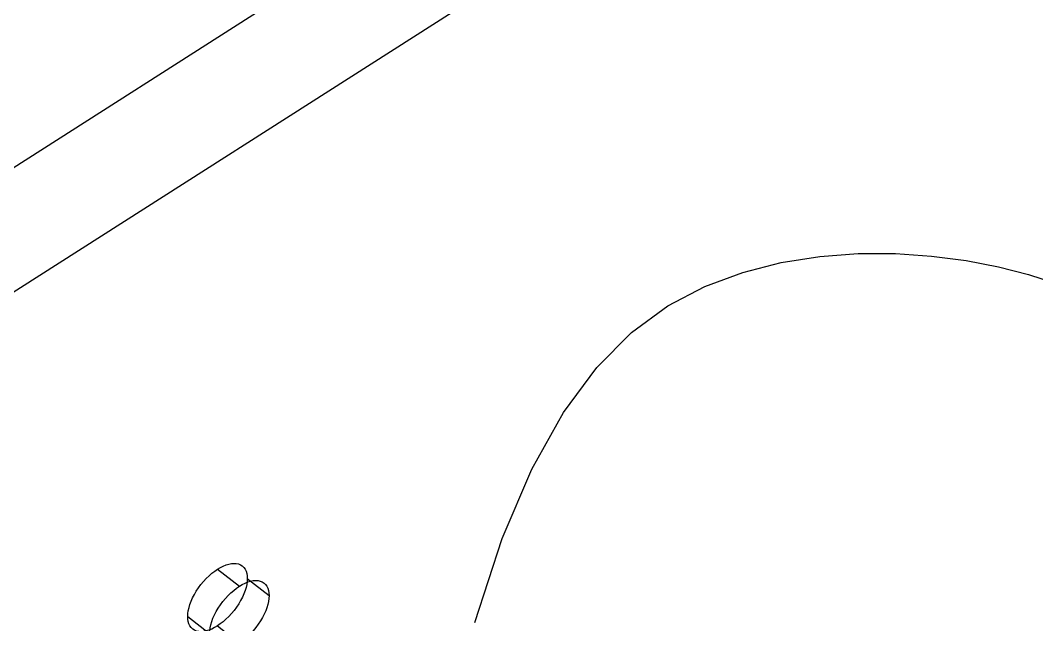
# Model space of a CAD drawing. Extents: x 268 to 383, y 668 to 793.
# Drawn here: x 272.257 to 273.82, y 678.679 to 679.608 of the extents above; entities that cross this region are included whole.
import ezdxf

# ---------------------------------------------------------------- set-up
doc = ezdxf.new("R2010")
doc.units = 0
doc.header["$LTSCALE"] = 0.5
doc.header["$MEASUREMENT"] = 0
doc.layers.get('0').update_dxf_attribs({"linetype": 'CONTINUOUS'})
for name, color, linetype in [('P02', 1, 'CONTINUOUS'), ('P03', 5, 'CONTINUOUS'), ('P04', 7, 'CONTINUOUS')]:
    doc.layers.add(name, color=color, linetype=linetype)

# ---------------------------------------------------------------- blocks, each defined once
blk = doc.blocks.new('*U44')
at = {"color": 3}
for p, q in [((3.2067, 12.1103, 6), (3.2067, 1.1103, 6)), ((3.4067, 1.1103, 6), (3.4067, 11.9103, 6))]:
    blk.add_line(p, q, dxfattribs=at)
blk = doc.blocks.new('*U46')
at = {"color": 0}
for p, q in [((0, 0.0617), (0, 0.0617, 0.05)), ((-0.0617, 0), (-0.0617, 0, 0.05)), ((0.0617, 0), (0.0617, 0, 0.05)), ((0, -0.0617), (0, -0.0617, 0.05))]:
    blk.add_line(p, q, dxfattribs=at)
for centre in [(0, 0), (0, 0, 0.05)]:
    blk.add_circle(centre, 0.0617, dxfattribs=at)
blk = doc.blocks.new('2')
at = {"layer": 'P03'}
blk.add_lwpolyline([(-52.816, 20.618), (-52.394, 21.909), (-51.939, 22.978), (-51.453, 23.847), (-50.94, 24.539), (-50.404, 25.077), (-49.849, 25.485), (-49.278, 25.785), (-48.695, 26.001), (-48.104, 26.151), (-47.511, 26.246), (-46.924, 26.29), (-46.349, 26.29), (-45.793, 26.252), (-45.262, 26.182), (-44.764, 26.085), (-44.305, 25.967), (-43.891, 25.833)], dxfattribs=at)
at = {"layer": 'P03', "extrusion": (0.670836, -0.525474, 0.523313)}
blk.add_arc((45.889, 89.976, -33.293), 81.723, 215.50352, 256.37954, dxfattribs=at)
at = {"layer": 'P03', "extrusion": (0.670836, -0.525474, 0.523313), "xscale": 10, "yscale": 10, "zscale": 10, "rotation": 326.0782459946441}
blk.add_blockref('*U46', (-18.473, 46.171, -39.29), dxfattribs=at)
at = {"layer": 'P04', "color": 3, "extrusion": (0.002275, 0.707103, 0.707107), "xscale": 10, "yscale": 10, "zscale": 10, "rotation": 132.2621201352395}
blk.add_blockref('*U44', (105.127, -3.589, -22.5), dxfattribs=at)

msp = doc.modelspace()

# ---------------------------------------------------------------- block references
at = {"layer": 'P02', "xscale": 0.09999999999990905, "yscale": 0.1000000000000227, "zscale": 0.1}
msp.add_blockref('2', (278.2373, 676.6205), dxfattribs=at)

doc.saveas('drawing.dxf')
